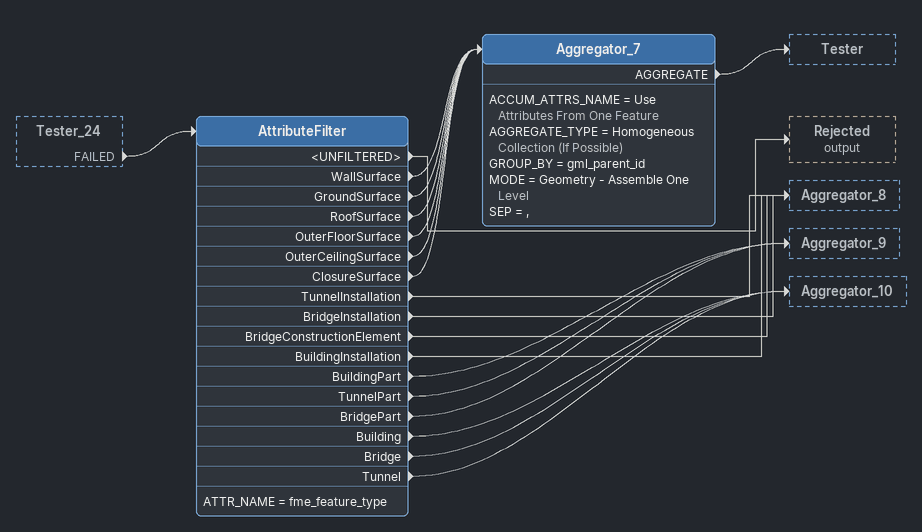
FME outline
Tester_24 [outside]
    FAILED -> AttributeFilter
AttributeFilter
    ATTR_NAME = fme_feature_type
    <UNFILTERED> -> Rejected (output)
    WallSurface -> Aggregator_7
    GroundSurface -> Aggregator_7
    RoofSurface -> Aggregator_7
    OuterFloorSurface -> Aggregator_7
    OuterCeilingSurface -> Aggregator_7
    ClosureSurface -> Aggregator_7
    TunnelInstallation -> Aggregator_8
    BridgeInstallation -> Aggregator_8
    BridgeConstructionElement -> Aggregator_8
    BuildingInstallation -> Aggregator_8
    BuildingPart -> Aggregator_9
    TunnelPart -> Aggregator_9
    BridgePart -> Aggregator_9
    Building -> Aggregator_10
    Bridge -> Aggregator_10
    Tunnel -> Aggregator_10
Aggregator_7
    ACCUM_ATTRS_NAME = Use Attributes From One Feature
    AGGREGATE_TYPE = Homogeneous Collection (If Possible)
    GROUP_BY = gml_parent_id
    MODE = Geometry - Assemble One Level
    SEP = ,
    AGGREGATE -> Tester
